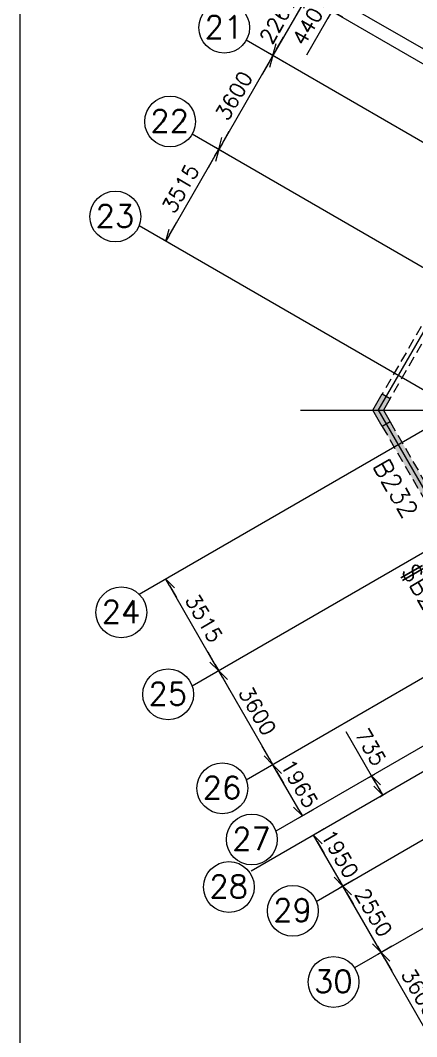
# Model space of a CAD drawing. Extents: x 875770 to 917820, y -160285 to -130585.
# Drawn here: x 908984 to 910302, y -142366 to -138992 of the extents above; entities that cross this region are included whole.
import ezdxf
from ezdxf.enums import TextEntityAlignment as Align
from ezdxf.lldxf.tags import DXFTag

# ---------------------------------------------------------------- set-up
doc = ezdxf.new("R2010")
doc.units = 0
doc.header["$LTSCALE"] = 450
doc.header["$MEASUREMENT"] = 0
doc.header["$PDMODE"] = 34
doc.header["$PDSIZE"] = 75
doc.linetypes.add('CENTER2', pattern=[1.125, 0.75, -0.125, 0.125, -0.125])
doc.linetypes.add('HIDDEN', pattern=[0.375, 0.25, -0.125])
for name, color, linetype, lineweight in [('CIVIL_SHADE', 25, 'Continuous', 0), ('CV-CB-BEAM', 7, 'Continuous', 0), ('CV-CB-BEAM_NO1', 4, 'Continuous', 0), ('CV-CB-COLUMN', 3, 'Continuous', 0), ('CV-CB-SHADE', 25, 'Continuous', 0), ('CV-GRID_NO', 6, 'Continuous', 0), ('DIM', 2, 'Continuous', 0), ('GRID', 8, 'CENTER2', 0), ('TEMPLATE', 7, 'Continuous', 0)]:
    doc.layers.add(name, color=color, linetype=linetype, lineweight=lineweight)
doc.styles.add('ROMANS', font='romans.shx', dxfattribs={"height": 150})
doc.styles.add('ROMANS_0', font='romans.shx')
doc.styles.add('Style-romans', font='romans.shx')
tags = doc.linetypes.add('ACAD_ISO10W100', pattern=[18.5, 12, -3, 0.5, -3]).pattern_tags.tags
tags[10:11] = [DXFTag(74, 4), DXFTag(75, 0), DXFTag(340, '0'), DXFTag(46, 1.0), DXFTag(50, 0.0), DXFTag(44, 0.0), DXFTag(45, 0.0)]
tags[8:9] = [DXFTag(74, 4), DXFTag(75, 0), DXFTag(340, '0'), DXFTag(46, 1.0), DXFTag(50, 0.0), DXFTag(44, 0.0), DXFTag(45, 0.0)]
tags[6:7] = [DXFTag(74, 4), DXFTag(75, 0), DXFTag(340, '0'), DXFTag(46, 1.0), DXFTag(50, 0.0), DXFTag(44, 0.0), DXFTag(45, 0.0)]
tags[4:5] = [DXFTag(74, 4), DXFTag(75, 0), DXFTag(340, '0'), DXFTag(46, 1.0), DXFTag(50, 0.0), DXFTag(44, 0.0), DXFTag(45, 0.0)]
doc.dimstyles.new('CIVIL KEY', dxfattribs={"dimtxt": 50, "dimasz": 0.165, "dimexe": 12.5, "dimexo": 12.5, "dimgap": 20, "dimtad": 1, "dimdec": 0, "dimlfac": 10, "dimzin": 0, "dimdsep": 46, "dimtxsty": 'ROMANS_0', "dimblk": 'TICK', "dimcen": 0.06, "dimclrd": 256, "dimclre": 2, "dimclrt": 3, "dimadec": 0, "dimazin": 0, "dimtfac": 1, "dimtdec": 0, "dimtofl": 0, "dimtmove": 0, "dimatfit": 3, "dimldrblk": 'TICK', "dimfxl": 1, "dimtolj": 1, "dimtzin": 0, "dimlwd": -1, "dimlwe": -1, "dimarcsym": 0})

# ---------------------------------------------------------------- blocks, each defined once
blk = doc.blocks.new('TICK')
at = {"color": 2, "ltscale": 0.4}
blk.add_line((-150, 0), (-429, 0), dxfattribs=at)
at = {"color": 3, "linetype": 'ByBlock'}
for p, q in [((0, 0), (-241, -65)), ((-150, 0), (0, 0))]:
    blk.add_line(p, q, dxfattribs=at)
blk = doc.blocks.new('*D218')
at = {"layer": 'DEFPOINTS', "color": 0, "linetype": 'Continuous', "transparency": 16777216}
for p in [(909690.2, -139448), (909467.8, -139725.5), (909503.4, -139746)]:
    blk.add_point(p, dxfattribs=at)
at = {"layer": 'DIM', "color": 0, "linetype": 'Continuous', "transparency": 16777216}
blk.add_line((909643.4, -139421.2), (909467.8, -139725.3), dxfattribs=at)
at = {"layer": 'DIM', "color": 2, "linetype": 'Continuous', "transparency": 16777216}
for p, q in [((909679.4, -139441.8), (909632.7, -139414.8)), ((909492.6, -139739.8), (909456.9, -139719.2))]:
    blk.add_line(p, q, dxfattribs=at)
at = {"layer": 'DIM', "color": 0, "linetype": 'Continuous', "transparency": 16777216, "xscale": 0.165, "yscale": 0.165, "zscale": 0.165}
for p, rotation in [((909643.5, -139421.1), 60.0000000002101), ((909467.8, -139725.5), 240.0000000002101)]:
    blk.add_blockref('TICK', p, dxfattribs=dict(at, rotation=rotation))
at = {"layer": 'DIM', "color": 3, "linetype": 'Continuous', "transparency": 16777216, "insert": (909516.7, -139550.8), "char_height": 50, "attachment_point": 5, "rotation": 60, "style": 'ROMANS_0'}
blk.add_mtext('\\A1;3515', dxfattribs=at)
blk = doc.blocks.new('*D219')
at = {"layer": 'DEFPOINTS', "color": 0, "linetype": 'Continuous', "transparency": 16777216}
for p in [(909514.5, -140820.3), (909467.8, -140847.3), (909690.2, -141124.7)]:
    blk.add_point(p, dxfattribs=at)
at = {"layer": 'DIM', "color": 2, "linetype": 'Continuous', "transparency": 16777216}
for p, q in [((909503.6, -140826.6), (909456.9, -140853.5)), ((909679.4, -141131), (909632.7, -141157.9))]:
    blk.add_line(p, q, dxfattribs=at)
at = {"layer": 'DIM', "color": 0, "linetype": 'Continuous', "transparency": 16777216}
blk.add_line((909643.4, -141151.5), (909467.8, -140847.4), dxfattribs=at)
at = {"layer": 'DIM', "color": 0, "linetype": 'Continuous', "transparency": 16777216, "xscale": 0.165, "yscale": 0.165, "zscale": 0.165}
for p, rotation in [((909467.8, -140847.3), 119.9999999997898), ((909643.5, -141151.7), 299.9999999997898)]:
    blk.add_blockref('TICK', p, dxfattribs=dict(at, rotation=rotation))
at = {"layer": 'DIM', "color": 3, "linetype": 'Continuous', "transparency": 16777216, "insert": (909594.6, -140977), "char_height": 50, "attachment_point": 5, "rotation": 300, "style": 'ROMANS_0'}
blk.add_mtext('\\A1;3515', dxfattribs=at)
blk = doc.blocks.new('*D237')
at = {"layer": 'DEFPOINTS', "color": 0, "linetype": 'Continuous', "transparency": 16777216}
for p in [(909870.2, -139136.3), (909643.5, -139421.1), (909690.2, -139448)]:
    blk.add_point(p, dxfattribs=at)
at = {"layer": 'DIM', "color": 0, "linetype": 'Continuous', "transparency": 16777216}
blk.add_line((909823.4, -139109.4), (909643.6, -139420.9), dxfattribs=at)
at = {"layer": 'DIM', "color": 2, "linetype": 'Continuous', "transparency": 16777216}
for p, q in [((909859.4, -139130), (909812.7, -139103)), ((909679.4, -139441.8), (909632.7, -139414.8))]:
    blk.add_line(p, q, dxfattribs=at)
at = {"layer": 'DIM', "color": 0, "linetype": 'Continuous', "transparency": 16777216, "xscale": 0.165, "yscale": 0.165, "zscale": 0.165}
for p, rotation in [((909823.5, -139109.3), 60.0000000002101), ((909643.5, -139421.1), 240.0000000002101)]:
    blk.add_blockref('TICK', p, dxfattribs=dict(at, rotation=rotation))
at = {"layer": 'DIM', "color": 3, "linetype": 'Continuous', "transparency": 16777216, "insert": (909694.5, -139242.7), "char_height": 50, "attachment_point": 5, "rotation": 60, "style": 'ROMANS_0'}
blk.add_mtext('\\A1;3600', dxfattribs=at)
blk = doc.blocks.new('*D238')
at = {"layer": 'DEFPOINTS', "color": 0, "linetype": 'Continuous', "transparency": 16777216}
for p in [(909690.2, -141124.7), (909643.5, -141151.7), (909870.2, -141436.5)]:
    blk.add_point(p, dxfattribs=at)
at = {"layer": 'DIM', "color": 2, "linetype": 'Continuous', "transparency": 16777216}
for p, q in [((909679.4, -141131), (909632.7, -141157.9)), ((909859.4, -141442.7), (909812.7, -141469.7))]:
    blk.add_line(p, q, dxfattribs=at)
at = {"layer": 'DIM', "color": 0, "linetype": 'Continuous', "transparency": 16777216}
blk.add_line((909823.4, -141463.3), (909643.6, -141151.8), dxfattribs=at)
at = {"layer": 'DIM', "color": 0, "linetype": 'Continuous', "transparency": 16777216, "xscale": 0.165, "yscale": 0.165, "zscale": 0.165}
for p, rotation in [((909643.5, -141151.7), 119.9999999997898), ((909823.5, -141463.4), 299.9999999997898)]:
    blk.add_blockref('TICK', p, dxfattribs=dict(at, rotation=rotation))
at = {"layer": 'DIM', "color": 3, "linetype": 'Continuous', "transparency": 16777216, "insert": (909772.5, -141285.1), "char_height": 50, "attachment_point": 5, "rotation": 300, "style": 'ROMANS_0'}
blk.add_mtext('\\A1;3600', dxfattribs=at)
blk = doc.blocks.new('*D239')
at = {"layer": 'DEFPOINTS', "color": 0, "linetype": 'Continuous', "transparency": 16777216}
for p in [(909983.2, -138940.5), (909823.5, -139109.3), (909870.2, -139136.3)]:
    blk.add_point(p, dxfattribs=at)
at = {"layer": 'DIM', "color": 2, "linetype": 'Continuous', "transparency": 16777216}
for p, q in [((909972.4, -138934.3), (909925.7, -138907.3)), ((909859.4, -139130), (909812.7, -139103))]:
    blk.add_line(p, q, dxfattribs=at)
at = {"layer": 'DIM', "color": 0, "linetype": 'Continuous', "transparency": 16777216}
blk.add_line((909936.4, -138913.7), (909823.6, -139109.2), dxfattribs=at)
at = {"layer": 'DIM', "color": 0, "linetype": 'Continuous', "transparency": 16777216, "xscale": 0.165, "yscale": 0.165, "zscale": 0.165}
for p, rotation in [((909936.5, -138913.6), 60.0000000002101), ((909823.5, -139109.3), 240.0000000002101)]:
    blk.add_blockref('TICK', p, dxfattribs=dict(at, rotation=rotation))
at = {"layer": 'DIM', "color": 3, "linetype": 'Continuous', "transparency": 16777216, "insert": (909841, -138988.9), "char_height": 50, "attachment_point": 5, "rotation": 60, "style": 'ROMANS_0'}
blk.add_mtext('\\A1;2260', dxfattribs=at)
blk = doc.blocks.new('*D259')
at = {"layer": 'DEFPOINTS', "color": 0, "linetype": 'Continuous', "transparency": 16777216}
for p in [(910005.2, -141670.3), (909958.5, -141697.3), (910102.7, -141839.2)]:
    blk.add_point(p, dxfattribs=at)
at = {"layer": 'DIM', "color": 2, "linetype": 'Continuous', "transparency": 16777216}
for p, q in [((909994.4, -141676.6), (909947.7, -141703.5)), ((910091.9, -141845.4), (910045.2, -141872.4))]:
    blk.add_line(p, q, dxfattribs=at)
at = {"layer": 'DIM', "color": 0, "linetype": 'Continuous', "transparency": 16777216}
blk.add_line((910055.9, -141866), (909958.6, -141697.4), dxfattribs=at)
at = {"layer": 'DIM', "color": 0, "linetype": 'Continuous', "transparency": 16777216, "xscale": 0.165, "yscale": 0.165, "zscale": 0.165}
for p, rotation in [((909958.5, -141697.3), 119.9999999997898), ((910056, -141866.2), 299.9999999997898)]:
    blk.add_blockref('TICK', p, dxfattribs=dict(at, rotation=rotation))
at = {"layer": 'DIM', "color": 3, "linetype": 'Continuous', "transparency": 16777216, "insert": (910046.2, -141759.2), "char_height": 50, "attachment_point": 5, "rotation": 300, "style": 'ROMANS_0'}
blk.add_mtext('\\A1;1950', dxfattribs=at)
blk = doc.blocks.new('*D260')
at = {"layer": 'DEFPOINTS', "color": 0, "linetype": 'Continuous', "transparency": 16777216}
for p in [(910102.7, -141839.2), (910056, -141866.2), (910230.2, -142060)]:
    blk.add_point(p, dxfattribs=at)
at = {"layer": 'DIM', "color": 2, "linetype": 'Continuous', "transparency": 16777216}
for p, q in [((910091.9, -141845.4), (910045.2, -141872.4)), ((910219.4, -142066.3), (910172.7, -142093.2))]:
    blk.add_line(p, q, dxfattribs=at)
at = {"layer": 'DIM', "color": 0, "linetype": 'Continuous', "transparency": 16777216}
blk.add_line((910183.4, -142086.8), (910056.1, -141866.3), dxfattribs=at)
at = {"layer": 'DIM', "color": 0, "linetype": 'Continuous', "transparency": 16777216, "xscale": 0.165, "yscale": 0.165, "zscale": 0.165}
for p, rotation in [((910056, -141866.2), 119.9999999997898), ((910183.5, -142087), 299.9999999997898)]:
    blk.add_blockref('TICK', p, dxfattribs=dict(at, rotation=rotation))
at = {"layer": 'DIM', "color": 3, "linetype": 'Continuous', "transparency": 16777216, "insert": (910158.7, -141954.1), "char_height": 50, "attachment_point": 5, "rotation": 300, "style": 'ROMANS_0'}
blk.add_mtext('\\A1;2550', dxfattribs=at)
blk = doc.blocks.new('*D240')
at = {"layer": 'DEFPOINTS', "color": 0, "linetype": 'Continuous', "transparency": 16777216}
for p in [(909870.2, -141436.5), (909823.5, -141463.4), (909968.5, -141606.7)]:
    blk.add_point(p, dxfattribs=at)
at = {"layer": 'DIM', "color": 2, "linetype": 'Continuous', "transparency": 16777216}
for p, q in [((909859.4, -141442.7), (909812.7, -141469.7)), ((909957.6, -141612.9), (909910.9, -141639.9))]:
    blk.add_line(p, q, dxfattribs=at)
at = {"layer": 'DIM', "color": 0, "linetype": 'Continuous', "transparency": 16777216}
blk.add_line((909921.7, -141633.5), (909823.6, -141463.6), dxfattribs=at)
at = {"layer": 'DIM', "color": 0, "linetype": 'Continuous', "transparency": 16777216, "xscale": 0.165, "yscale": 0.165, "zscale": 0.165}
for p, rotation in [((909823.5, -141463.4), 119.9999999997898), ((909921.7, -141633.6), 299.9999999997898)]:
    blk.add_blockref('TICK', p, dxfattribs=dict(at, rotation=rotation))
at = {"layer": 'DIM', "color": 3, "linetype": 'Continuous', "transparency": 16777216, "insert": (909911.6, -141526), "char_height": 50, "attachment_point": 5, "rotation": 300, "style": 'ROMANS_0'}
blk.add_mtext('\\A1;1965', dxfattribs=at)
blk = doc.blocks.new('*D261')
at = {"layer": 'DEFPOINTS', "color": 0, "linetype": 'Continuous', "transparency": 16777216}
for p in [(910152, -141500.7), (910131.5, -141512.5), (910168.3, -141576.2)]:
    blk.add_point(p, dxfattribs=at)
at = {"layer": 'DIM', "color": 0, "linetype": 'Continuous', "transparency": 16777216}
for p, q in [((910152, -141500.7), (910067.7, -141354.5)), ((910188.7, -141564.2), (910152.1, -141500.8))]:
    blk.add_line(p, q, dxfattribs=at)
at = {"layer": 'DIM', "color": 2, "linetype": 'Continuous', "transparency": 16777216}
for p, q in [((910142.3, -141506.3), (910162.9, -141494.4)), ((910179.1, -141569.9), (910199.6, -141558.1))]:
    blk.add_line(p, q, dxfattribs=at)
at = {"layer": 'DIM', "color": 0, "linetype": 'Continuous', "transparency": 16777216, "xscale": 0.165, "yscale": 0.165, "zscale": 0.165}
for p, rotation in [((910188.8, -141564.3), 299.9999999997898), ((910152, -141500.7), 119.9999999997898)]:
    blk.add_blockref('TICK', p, dxfattribs=dict(at, rotation=rotation))
at = {"layer": 'DIM', "color": 3, "linetype": 'Continuous', "transparency": 16777216, "insert": (910148.8, -141405), "char_height": 50, "attachment_point": 5, "rotation": 300, "style": 'ROMANS_0'}
blk.add_mtext('\\A1;735', dxfattribs=at)
blk = doc.blocks.new('*D263')
at = {"layer": 'DEFPOINTS', "color": 0, "linetype": 'Continuous', "transparency": 16777216}
for p in [(910230.2, -142060), (910183.5, -142087), (910410.2, -142371.8)]:
    blk.add_point(p, dxfattribs=at)
at = {"layer": 'DIM', "color": 2, "linetype": 'Continuous', "transparency": 16777216}
for p, q in [((910219.4, -142066.3), (910172.7, -142093.2)), ((910399.4, -142378), (910352.7, -142405))]:
    blk.add_line(p, q, dxfattribs=at)
at = {"layer": 'DIM', "color": 0, "linetype": 'Continuous', "transparency": 16777216}
blk.add_line((910363.4, -142398.6), (910183.6, -142087.1), dxfattribs=at)
at = {"layer": 'DIM', "color": 0, "linetype": 'Continuous', "transparency": 16777216, "xscale": 0.165, "yscale": 0.165, "zscale": 0.165}
for p, rotation in [((910183.5, -142087), 119.9999999997898), ((910363.5, -142398.8), 299.9999999997898)]:
    blk.add_blockref('TICK', p, dxfattribs=dict(at, rotation=rotation))
at = {"layer": 'DIM', "color": 3, "linetype": 'Continuous', "transparency": 16777216, "insert": (910312.5, -142220.4), "char_height": 50, "attachment_point": 5, "rotation": 300, "style": 'ROMANS_0'}
blk.add_mtext('\\A1;3600', dxfattribs=at)
blk = doc.blocks.new('*D275')
at = {"layer": 'DEFPOINTS', "color": 0, "linetype": 'Continuous', "transparency": 16777216}
for p in [(910019.9, -138961.7), (910088.6, -138950.6), (910066.6, -138988.7)]:
    blk.add_point(p, dxfattribs=at)
at = {"layer": 'DIM', "color": 0, "linetype": 'Continuous', "transparency": 16777216}
for p, q in [((910041.8, -138923.8), (910020, -138961.6)), ((910019.9, -138961.7), (909935.5, -139107.9))]:
    blk.add_line(p, q, dxfattribs=at)
at = {"layer": 'DIM', "color": 2, "linetype": 'Continuous', "transparency": 16777216}
for p, q in [((910077.8, -138944.3), (910031.1, -138917.4)), ((910055.8, -138982.4), (910009.1, -138955.5))]:
    blk.add_line(p, q, dxfattribs=at)
at = {"layer": 'DIM', "color": 0, "linetype": 'Continuous', "transparency": 16777216, "xscale": 0.165, "yscale": 0.165, "zscale": 0.165}
for p, rotation in [((910019.9, -138961.7), 240.0000000002101), ((910041.9, -138923.6), 60.0000000002101)]:
    blk.add_blockref('TICK', p, dxfattribs=dict(at, rotation=rotation))
at = {"layer": 'DIM', "color": 3, "linetype": 'Continuous', "transparency": 16777216, "insert": (909938.7, -139012.4), "char_height": 50, "attachment_point": 5, "rotation": 60, "style": 'ROMANS_0'}
blk.add_mtext('\\A1;440', dxfattribs=at)

msp = doc.modelspace()

# ---------------------------------------------------------------- hatches: boundary and pattern name
at = {"layer": 'CIVIL_SHADE', "linetype": 'Continuous', "lineweight": 0, "ltscale": 0.018}
msp.add_hatch(color=6, dxfattribs=at).paths.add_polyline_path([(910392.72, -140696.02), (910187.37, -140340.34), (910213.35, -140325.34), (910418.7, -140681.02)])
at = {"layer": 'CV-CB-SHADE', "linetype": 'Continuous', "ltscale": 100}
msp.add_hatch(color=25, dxfattribs=at).paths.add_polyline_path([(910187.37, -140340.34), (910156.21, -140286.37), (910187.37, -140232.4), (910213.35, -140247.4), (910190.85, -140286.37), (910213.35, -140325.34)])

# ---------------------------------------------------------------- linework, layer by layer
at = {"layer": 'CV-CB-BEAM', "linetype": 'HIDDEN', "ltscale": 0.3}
for p, q in [((910392.72, -139876.72), (910187.37, -140232.4)), ((910418.7, -139891.72), (910213.35, -140247.4)), ((910187.37, -140340.34), (910392.72, -140696.02)), ((910213.35, -140325.34), (910418.7, -140681.02))]:
    msp.add_line(p, q, dxfattribs=at)
at = {"layer": 'CV-CB-COLUMN', "color": 3, "ltscale": 0.125, "flags": 128}
msp.add_lwpolyline([(910156.21, -140286.37), (910187.37, -140232.4), (910213.35, -140247.4), (910190.85, -140286.37), (910213.35, -140325.34), (910187.37, -140340.34), (910156.21, -140286.37)], dxfattribs=at)
at = {"layer": 'CV-GRID_NO', "ltscale": 0.15}
for centre in [(909662, -139016.61), (909482, -139328.38), (909299.9, -139643.8), (909319.86, -140957.78), (909475.47, -141229.88), (909655.47, -141541.65), (909753.72, -141711.82), (909677.55, -141869.74), (909889.9, -141948.44), (910025.32, -142184.69)]:
    msp.add_circle(centre, 84.38, dxfattribs=at)
at = {"layer": 'GRID', "color": 8, "linetype": 'ACAD_ISO10W100', "ltscale": 0.0225}
for p, q in [((912121.57, -136912.25), (910172.52, -140288.12)), ((914333.59, -138037.88), (909379.52, -140898.11)), ((914506.28, -138344.15), (909555.31, -141202.59)), ((914929.41, -138515.55), (909735.31, -141514.36)), ((915064.41, -138749.38), (909751.07, -141817.03)), ((909870.31, -138824.56), (914748.08, -141640.74)), ((909891.34, -138887.5), (914722.4, -141676.72)), ((914936.17, -142061.1), (909735.31, -139058.38)), ((915289.41, -139139.09), (910095.31, -142137.9)), ((914522.71, -142238.08), (909555.31, -139370.15)), ((909967.49, -141917.25), (914119.57, -139520.05)), ((914345.7, -142541.86), (909379.52, -139674.63)), ((909915.42, -140286.37), (916858.7, -140286.37)), ((910172.52, -140284.62), (912245.71, -143875.5)), ((912001.22, -140433.04), (909833.56, -141684.54))]:
    msp.add_line(p, q, dxfattribs=at)
at = {"layer": 'TEMPLATE', "color": 6, "ltscale": 0.5}
msp.add_line((908984.06, -144408.35), (908984.06, -131084.56), dxfattribs=at)

# ---------------------------------------------------------------- texts
at = {"layer": 'CV-CB-BEAM_NO1', "style": 'ROMANS'}
for s, p in [('B232', (910154.08, -140471.58)), ('$B233a', (910248.68, -140819.83))]:
    msp.add_text(s, height=60, rotation=300, dxfattribs=at).set_placement(p)
at = {"layer": 'CV-GRID_NO', "style": 'Style-romans'}
for s, p in [('21', (909660.71, -139014.67)), ('22', (909480.71, -139326.44)), ('23', (909298.6, -139641.85)), ('24', (909318.83, -140955.83)), ('25', (909474.44, -141227.94)), ('26', (909654.44, -141539.7)), ('27', (909752.69, -141709.88)), ('28', (909676.52, -141867.8)), ('29', (909888.87, -141946.49)), ('30', (910024.29, -142182.74))]:
    msp.add_text(s, height=75, dxfattribs=at).set_placement(p, align=Align.MIDDLE_CENTER)

# ---------------------------------------------------------------- dimensions: what is measured, and where the dimension line sits
at = {"layer": 'DIM', "linetype": 'Continuous'}
for base, p1, p2, angle, picture, middle in [((909823.5, -139109.3), (909983.21, -138940.54), (909870.21, -139136.27), 240, '*D239', (909841.03, -138988.94)), ((909643.5, -139421.07), (909870.21, -139136.27), (909690.21, -139448.03), 240, '*D237', (909694.53, -139242.68)), ((909467.76, -139725.46), (909690.21, -139448.03), (909503.38, -139746.03), 240, '*D218', (909516.66, -139550.76)), ((909467.76, -140847.29), (909690.21, -141124.71), (909514.47, -140820.32), 120, '*D219', (909594.6, -140976.98)), ((909643.5, -141151.68), (909870.21, -141436.48), (909690.21, -141124.71), 120, '*D238', (909772.47, -141285.06)), ((910056, -141866.15), (910230.21, -142060.02), (910102.71, -141839.18), 120, '*D260', (910158.72, -141954.07)), ((910183.5, -142086.99), (910410.21, -142371.79), (910230.21, -142060.02), 120, '*D263', (910312.47, -142220.37))]:
    dim = msp.add_linear_dim(base=base, p1=p1, p2=p2, angle=angle, dimstyle='CIVIL KEY', override={"dimtxt": 50, "dimasz": 0.165, "dimexe": 12.5, "dimexo": 12.5, "dimgap": 20, "dimlfac": 10, "dimtxsty": 'ROMANS_0', "dimblk": 'TICK', "dimcen": 0.06, "dimdle": 0, "dimclrd": 0, "dimclre": 2, "dimclrt": 3, "dimtofl": 0, "dimfrac": 0, "dimlwe": 65535}, dxfattribs=at)
    dim.commit()
    dim.dimension.update_dxf_attribs({"geometry": picture, "text_midpoint": middle})
for base, p1, p2, angle, picture, middle in [((910019.89, -138961.72), (910088.6, -138950.58), (910066.6, -138988.69), 240, '*D275', (909977.66, -139034.86)), ((910152.03, -141500.67), (910168.27, -141576.16), (910131.52, -141512.51), 120, '*D261', (910109.81, -141427.53)), ((909823.5, -141463.45), (909968.46, -141606.65), (909870.21, -141436.48), 120, '*D240', (909872.62, -141548.54)), ((909958.5, -141697.28), (910102.71, -141839.18), (910005.21, -141670.31), 120, '*D259', (910007.25, -141781.71))]:
    dim = msp.add_linear_dim(base=base, p1=p1, p2=p2, angle=angle, dimstyle='CIVIL KEY', override={"dimtxt": 50, "dimasz": 0.165, "dimexe": 12.5, "dimexo": 12.5, "dimgap": 20, "dimlfac": 10, "dimtxsty": 'ROMANS_0', "dimblk": 'TICK', "dimcen": 0.06, "dimdle": 0, "dimclrd": 0, "dimclre": 2, "dimclrt": 3, "dimtofl": 0, "dimfrac": 0, "dimlwe": 65535}, dxfattribs=at)
    dim.commit()
    dim.dimension.update_dxf_attribs({"geometry": picture, "text_midpoint": middle, "dimtype": 160})

doc.saveas('drawing.dxf')
